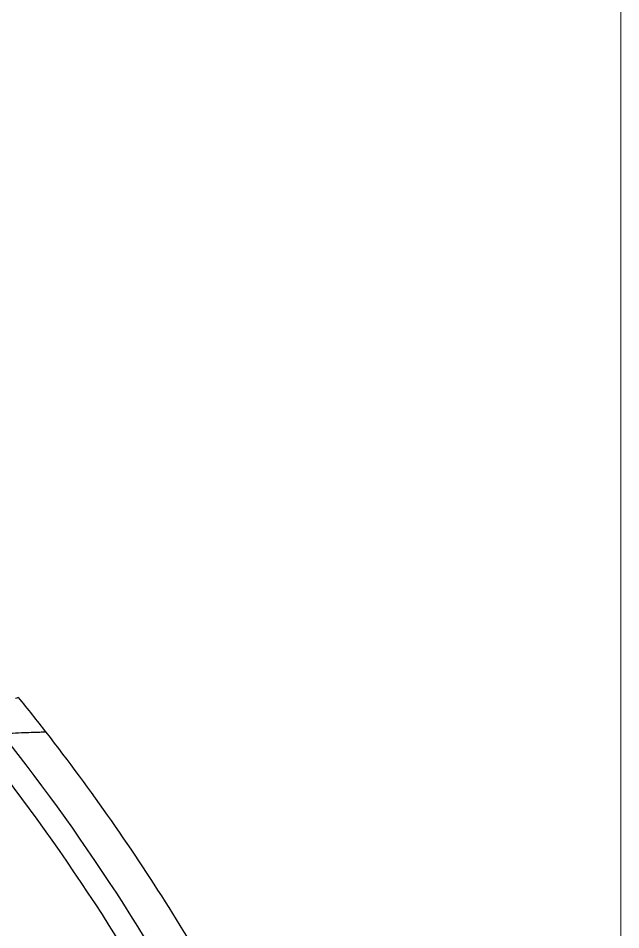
# Model space of a CAD drawing. Extents: x 0 to 1354, y 0 to 992.
# Drawn here: x 900.7 to 949.7, y 640.3 to 714.5 of the extents above; entities that cross this region are included whole.
import ezdxf

# ---------------------------------------------------------------- set-up
doc = ezdxf.new("R2010")
doc.units = 0
doc.header["$LTSCALE"] = 10
doc.header["$MEASUREMENT"] = 0
doc.layers.add('1', color=7, linetype='CONTINUOUS')
doc.layers.add('치수선', color=7, linetype='CONTINUOUS', lineweight=20)

msp = doc.modelspace()

# ---------------------------------------------------------------- linework, layer by layer
at = {"layer": '1', "color": 7, "linetype": 'Continuous', "lineweight": -3}
for points, knots in [([(900.658, 659.207), (900.65, 659.201), (900.635, 659.189), (900.502, 659.144), (900.435, 659.121)], [0, 0, 0, 0, 0.499971, 1, 1, 1, 1]), ([(902.906, 656.38), (902.887, 656.38), (902.85, 656.38), (902.549, 656.375), (902.062, 656.362), (901.365, 656.337), (900.472, 656.299), (899.714, 656.262), (899.331, 656.243)], [0, 0, 0, 0, 0.157597, 0.318341, 0.482591, 0.6507, 0.823036, 1, 1, 1, 1]), ([(939.976, 528.889), (940.039, 551.62), (937.023, 574.343), (927.061, 606.971), (922.87, 617.497), (912.549, 637.696), (906.427, 647.332), (899.333, 656.24)], [0, 0, 0, 0, 0.5, 0.5, 0.75, 0.75, 1, 1, 1, 1]), ([(902.906, 656.38), (904.738, 654.026), (908.3, 649.192), (913.279, 641.656), (917.906, 633.828), (922.166, 625.742), (927.341, 614.676), (931.712, 603.341), (935.27, 592.038), (937.546, 583.655), (939.493, 575.226), (941.15, 566.598), (942.533, 557.614), (943.632, 548.116), (944.373, 538.425), (944.626, 531.936), (944.693, 528.942)], [0, 0, 0, 0, 0.066499, 0.133873, 0.201247, 0.268621, 0.335995, 0.470742, 0.538116, 0.60549, 0.672864, 0.740238, 0.807612, 0.874986, 0.94236, 1, 1, 1, 1]), ([(898.386, 654.308), (905.261, 645.546), (911.284, 636.035), (921.394, 616.138), (925.502, 605.764), (931.993, 584.342), (934.341, 573.422), (937.462, 551.264), (938.224, 540.075), (938.224, 528.913)], [0, 0, 0, 0, 0.25, 0.25, 0.5, 0.5, 0.75, 0.75, 1, 1, 1, 1]), ([(888.193, 642.66), (889.532, 640.863), (892.546, 636.601), (896.092, 630.938), (898.965, 625.845), (900.982, 622.011), (902.858, 618.179), (905.171, 613.103), (907.761, 606.761), (910.525, 598.874), (913.016, 590.41), (914.688, 583.392), (915.7, 578.334), (916.345, 574.851), (917.087, 570.303), (917.833, 564.668), (918.416, 558.985), (918.828, 553.387), (919.076, 548.008), (919.18, 542.979), (919.169, 538.435), (919.081, 534.504), (918.957, 531.314), (918.867, 529.579), (918.828, 528.875), (918.821, 528.748)], [0, 0, 0, 0, 0.056439, 0.131201, 0.168582, 0.205963, 0.243344, 0.280725, 0.355487, 0.430249, 0.50501, 0.579772, 0.598463, 0.617153, 0.654534, 0.691915, 0.729296, 0.766677, 0.804058, 0.841439, 0.87882, 0.916201, 0.953582, 0.990962, 1, 1, 1, 1])]:
    msp.add_open_spline(points, degree=3, knots=knots, dxfattribs=at)
msp.add_open_spline([(900.658, 659.207), (901.417, 658.273), (902.167, 657.33), (902.906, 656.38)], degree=3, dxfattribs=at)
at = {"layer": '치수선'}
msp.add_line((949.7, 115.983), (949.7, 744.511), dxfattribs=at)

doc.saveas('drawing.dxf')
